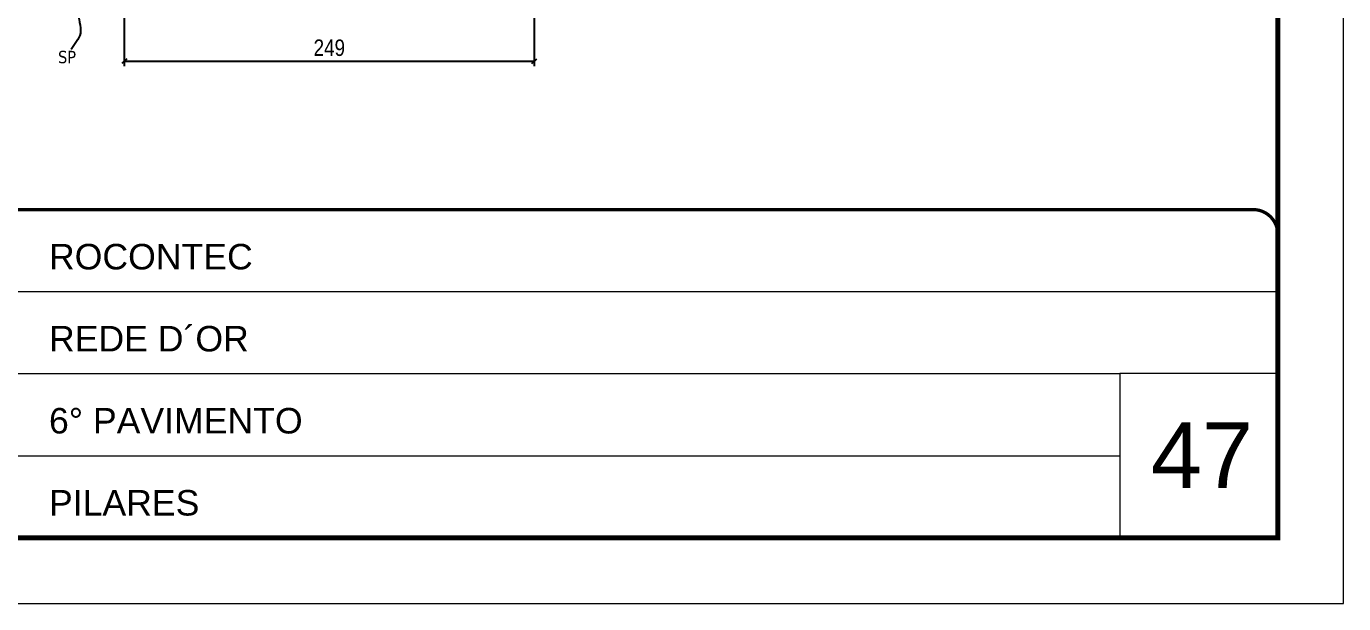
# Model space of a CAD drawing. Extents: x 28748 to 35002, y 14885 to 43501.
# Drawn here: x 32617 to 33417, y 29816 to 30167 of the extents above; entities that cross this region are included whole.
import ezdxf

# ---------------------------------------------------------------- set-up
doc = ezdxf.new("R2010")
doc.units = 0
doc.linetypes.add('CONTINUO', pattern=[0])
doc.linetypes.add('DASHED', pattern=[0.75, 0.5, -0.25])
for name, color, linetype, lineweight in [('CARIMBO', 255, 'Continuous', 9), ('Folhas', 255, 'Continuous', 9), ('SARRAFO DE PRESSAO', 251, 'DASHED', 9)]:
    doc.layers.add(name, color=color, linetype=linetype, lineweight=lineweight)
doc.layers.add('COTA', color=241, linetype='Continuous')
doc.layers.add('texto', color=7, linetype='Continuous')
doc.styles.add('ARIAL', font='arial.ttf')
doc.styles.add('COTA TECNICA', font='techl___.ttf', dxfattribs={"height": 10})
doc.styles.get("Standard").update_dxf_attribs({"font": 'arial.ttf'})
doc.dimstyles.new('PAINEL', dxfattribs={"dimtxt": 10, "dimasz": 3, "dimexe": 3, "dimexo": 3, "dimgap": 3, "dimtad": 1, "dimdec": 1, "dimzin": 12, "dimdsep": 46, "dimtxsty": 'COTA TECNICA', "dimblk1": 'OBLIQUE', "dimblk2": 'OBLIQUE', "dimsah": 1, "dimcen": 0.9, "dimclrd": 4, "dimclre": 4, "dimclrt": 240, "dimadec": 1, "dimazin": 3, "dimtfac": 1, "dimtdec": 1, "dimtmove": 0, "dimatfit": 3, "dimfxl": 1, "dimtolj": 1, "dimtzin": 12, "dimarcsym": 0})
doc.dimstyles.get("Standard").update_dxf_attribs({"dimtxt": 0.18, "dimasz": 0.18, "dimexe": 0.18, "dimexo": 0.0625, "dimgap": 0.09, "dimtad": 0, "dimtih": 1, "dimtoh": 1, "dimdec": 4, "dimzin": 0, "dimdsep": 46, "dimtxsty": 'Standard', "dimcen": 0.09, "dimadec": 0, "dimazin": 0, "dimtfac": 1, "dimtdec": 4, "dimtofl": 0, "dimtmove": 0, "dimatfit": 3, "dimfxl": 1, "dimtolj": 1, "dimtzin": 0, "dimarcsym": 0})

# ---------------------------------------------------------------- blocks, each defined once
blk = doc.blocks.new('9999999999')
at = {"color": 30, "linetype": 'CONTINUO'}
for p, q in [((98564.56, 34379.64), (99583.98, 34379.64)), ((98564.56, 34329.83), (99487.98, 34329.83)), ((99583.98, 34329.83), (99487.98, 34329.83)), ((99487.98, 34329.83), (99487.98, 34230.21)), ((98564.56, 34280.02), (99487.98, 34280.02))]:
    blk.add_line(p, q, dxfattribs=at)
at = {"color": 30, "linetype": 'CONTINUO', "const_width": 2}
blk.add_lwpolyline([(99583.98, 34230.21), (99583.98, 34414.45, 0.414214), (99568.98, 34429.45), (98228.98, 34429.45, 0.414214), (98213.98, 34414.45), (98213.98, 34245.21, 0.414214), (98228.98, 34230.21), (99583.98, 34230.21)], format="xyb", dxfattribs=at)
at = {"layer": 'Folhas'}
blk.add_lwpolyline([(98138.98, 34190.21), (99623.98, 34190.21), (99623.98, 35240.21), (98138.98, 35240.21)], close=True, dxfattribs=at)
at = {"layer": 'Folhas', "color": 30, "const_width": 3}
blk.add_lwpolyline([(98213.98, 34230.21), (99583.98, 34230.21), (99583.98, 35200.21), (98213.98, 35200.21)], close=True, dxfattribs=at)
at = {"color": 7, "linetype": 'Continuous', "ltscale": 5, "style": 'ARIAL'}
for s, height, p in [('ROCONTEC', 15.483, (98837.68, 34393.13)), ('REDE D´OR', 15.483, (98837.68, 34343.32)), ('6° PAVIMENTO', 15.4829, (98837.68, 34293.51)), ('PILARES', 15.483, (98837.68, 34243.7))]:
    blk.add_text(s, height=height, dxfattribs=at).set_placement(p)
blk = doc.blocks.new('_Oblique')
at = {"color": 0, "linetype": 'ByBlock', "lineweight": -2}
blk.add_line((-0.5, -0.5), (0.5, 0.5), dxfattribs=at)
blk = doc.blocks.new('*D939')
at = {"layer": 'COTA', "color": 4, "lineweight": -2, "transparency": 16777216}
for p, q in [((32676.3, 30206.7), (32676.3, 30142.75)), ((32925.3, 30206.7), (32925.3, 30142.75)), ((32676.3, 30145.75), (32925.3, 30145.75))]:
    blk.add_line(p, q, dxfattribs=at)
at = {"layer": 'Defpoints', "color": 0, "transparency": 16777216}
for p in [(32676.3, 30209.7), (32925.3, 30209.7), (32925.3, 30145.75)]:
    blk.add_point(p, dxfattribs=at)
at = {"layer": 'COTA', "color": 4, "lineweight": -2, "transparency": 16777216, "xscale": 3, "yscale": 3, "zscale": 3, "rotation": 180}
blk.add_blockref('_Oblique', (32676.3, 30145.75), dxfattribs=at)
at = {"layer": 'COTA', "color": 4, "lineweight": -2, "transparency": 16777216, "xscale": 3, "yscale": 3, "zscale": 3}
blk.add_blockref('_Oblique', (32925.3, 30145.75), dxfattribs=at)
at = {"layer": 'COTA', "color": 240, "transparency": 16777216, "insert": (32800.8, 30153.85), "char_height": 10, "attachment_point": 5, "style": 'COTA TECNICA'}
blk.add_mtext('\\A1;249', dxfattribs=at)

msp = doc.modelspace()

# ---------------------------------------------------------------- block references
at = {"layer": 'SARRAFO DE PRESSAO', "color": 6, "linetype": 'ByBlock'}
msp.add_blockref('9999999999', (-66207.14, -4373.79), dxfattribs=at)

# ---------------------------------------------------------------- texts
at = {"layer": 'CARIMBO', "style": 'ARIAL'}
msp.add_text('47', height=40, dxfattribs=at).set_placement((33299.7, 29886.56))
at = {"layer": 'texto', "color": 0, "insert": (32641.52, 30148.21), "char_height": 7.5, "attachment_point": 5}
msp.add_mtext('{\\fTahoma|b0|i0|c0|p34;\\C4;SP}', dxfattribs=at)

# ---------------------------------------------------------------- dimensions: what is measured, and where the dimension line sits
at = {"layer": 'COTA'}
dim = msp.add_linear_dim(base=(32925.3, 30145.75), p1=(32676.3, 30209.7), p2=(32925.3, 30209.7), dimstyle='PAINEL', override={"dimarcsym": 2}, dxfattribs=at)
dim.commit()
dim.dimension.update_dxf_attribs({"geometry": '*D939', "text_midpoint": (32800.8, 30153.85)})

# ---------------------------------------------------------------- leaders
at = {"layer": 'COTA', "path_type": 1}
msp.add_leader([(32664.47, 30187.52), (32648.68, 30175.69), (32649.61, 30162.68), (32644.06, 30152.9)], dimstyle='Standard', override={"dimasz": 8}, dxfattribs=at)

doc.saveas('drawing.dxf')
